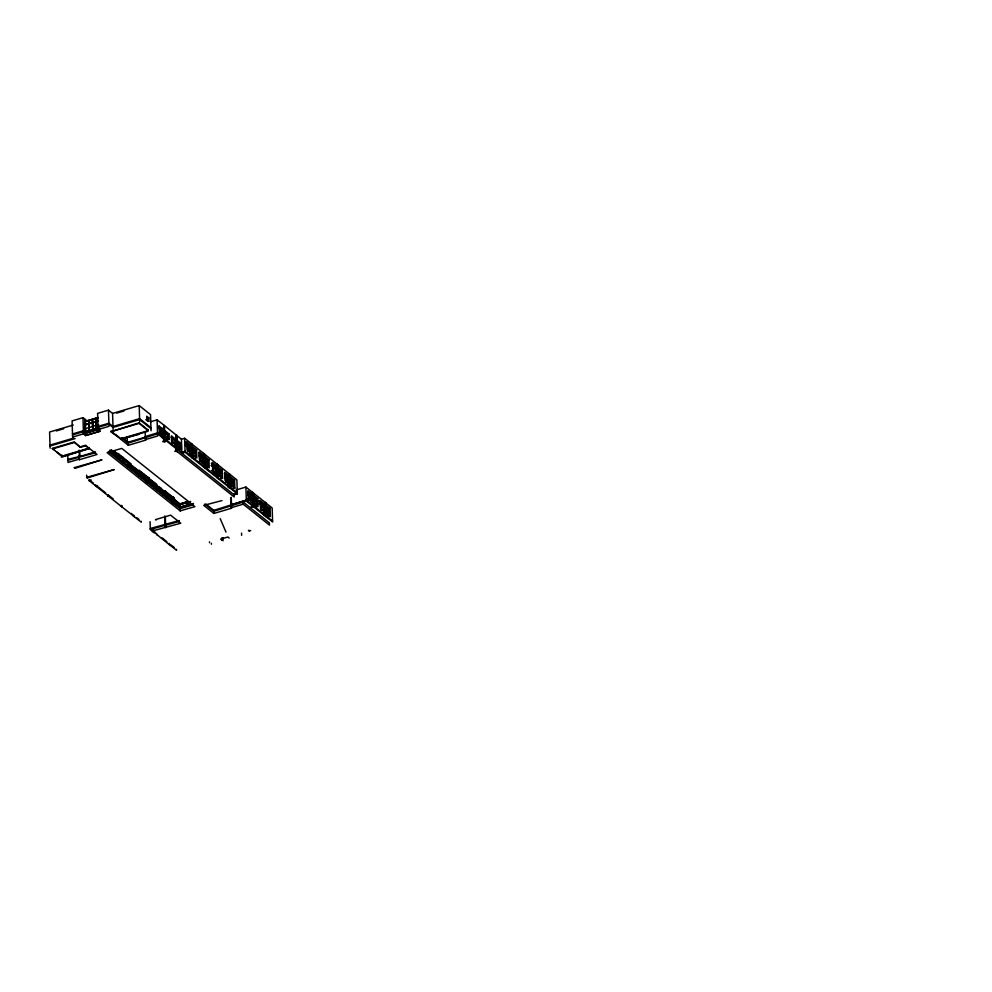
<?xml version="1.0" encoding="UTF-8"?>
<svg xmlns="http://www.w3.org/2000/svg" width="992" height="992" viewBox="0 0 992 992"><rect width="100%" height="100%" fill="white"/><g stroke="black" fill="none" stroke-linecap="round" stroke-linejoin="round"><path stroke-width="1.49" d="M89.094 427.527L92.231 426.597M98.543 424.663L96.67 425.382M147.287 478.404L149.209 478.119L147.324 477.71M121.458 457.349L123.244 457.312L122.611 458.031M146.332 476.916L148.044 477.102L148.18 483.228M147.572 477.66L148.316 477.66L148.453 482.025M186.868 502.634L179.837 504.804L176.266 501.605M187.587 505.573L187.637 501.568L179.676 503.986M87.184 421.03L82.981 417.682L72.094 420.893L72.602 437.063L83.489 433.839L85.647 435.562L100.242 431.247L98.096 429.536L97.588 413.366L108.475 410.155L112.58 413.428L113.088 429.598M98.121 417.52L84.965 421.414L85.411 432.388L98.667 428.482M73.247 425.047L49.6 432.016L50.108 448.186M85.076 421.488L98.233 417.607M112.58 413.428L139.19 405.579L150.536 414.619L151.044 430.776M85.312 421.674L92.182 419.752L92.268 422.518L85.51 424.514L85.424 421.749M98.394 420.707L92.616 422.307L92.529 419.542L98.307 417.954M56.271 430.95L63.649 428.767M116.696 413.118L123.988 410.961M85.647 432.202L85.411 424.799L92.182 422.803L92.764 430.218M98.431 421.067L92.727 422.753L92.963 430.156L92.628 422.666L98.332 420.98M92.913 426.324L96.05 425.394M98.444 424.576L96.41 425.295M85.535 428.569L88.846 427.713M96.41 425.469L98.543 424.849M72.503 433.975L83.39 430.751L85.411 432.388M97.997 426.448L108.884 423.237L112.989 426.51L139.599 418.661L150.945 427.688M72.528 434.88L83.415 431.669L85.572 433.38M98.022 427.354L108.909 424.142L113.026 427.416L139.624 419.566L150.97 428.606M98.543 428.036L85.634 431.842L88.846 430.9M98.654 428.11L96.41 428.656M85.312 432.301L98.555 428.395M99.956 428.891L85.362 433.206L85.647 435.562M50.009 445.098L73.656 438.117M50.034 446.003L75.156 438.588M85.535 435.476L100.142 431.173M145.799 419.69L148.936 421.315L148.825 417.868L147.399 418.289L147.498 421.377M147.436 418.475L147.3 419.79M62.112 455.774L61.256 456.022L52.353 448.409L74.35 441.924L80.451 447.318L85.672 445.78L89.243 448.62L62.893 456.394L56.792 451.943M146.928 430.193L147.721 431.359L120.95 439.258L110.93 431.681L139.078 422.815L147.957 429.883L146.94 430.739L147.957 429.883M52.378 448.954L74.363 442.469L80.451 447.318M110.93 431.681L139.103 423.361L147.982 430.429M150.325 421.848L157.096 419.852L164.511 425.593L164.87 441.8M110.918 431.136L114.365 434.025M80.439 446.772L85.647 445.234L89.243 448.62M159.179 426.114L157.753 426.535L162.341 430.168L163.692 429.697L159.179 426.114L159.352 431.557L169.198 439.394L169.024 433.95L164.511 430.354M164.511 425.593L175.745 434.694L175.894 439.419L174.369 439.94L172.211 438.228L172.36 442.94M64.331 455.415L89.218 448.074M115.444 434.347L120.925 438.712L146.295 431.235M61.454 457.225L89.354 448.372L97.042 454.497L79.36 459.718L78.703 456.171L79.36 459.718M160.084 428.197L160.158 433.231L159.91 428.432M157.864 426.796L162.341 430.168M67.915 459.358L79.906 456.432L79.732 450.628M145.316 436.517L157.505 432.921L181.846 452.315L185.07 451.36L237.299 492.962L234.087 493.904L237.249 492.925M79.273 456.63L95.517 451.831M67.952 460.263L95.492 452.749M169.198 439.394L167.933 439.406L167.772 434.322C163.792 428.618 164.077 439.01 167.822 439.134M165.528 432.698L167.499 434.471L167.648 439.196M78.802 459.259L68.014 462.446L67.778 455.006M145.179 432.165L145.402 439.605L157.604 436.009L157.096 419.852M162.49 434.893L162.167 430.218M138.843 434.384L120.615 439.146L128.303 445.272L145.973 440.051L145.874 436.964L127.36 442.432L127.174 436.616M169.024 433.95L167.598 434.372L167.747 439.456M167.499 434.471L164.213 431.669M110.992 452.216L111.699 452.786L111.612 450.294M111.414 453.071L111.439 450.343M115.295 452.352L112.592 450.554M162.527 438.476L164.089 438.018L164.771 438.712M175.745 434.694L176.7 435.302L177.208 451.472L174.815 451.273L176.427 450.852M114.948 453.133L115.804 452.749L116.002 456.208L115.345 456.394L115.022 452.327M115.047 453.208L112.604 451.1M115.903 453.009C120.627 452.203 120.032 465.794 119.834 456.159M175.621 445.52L176.886 445.52L181.387 449.116L181.226 443.66L176.712 440.076L176.7 435.302M115.816 453.468L119.462 456.729M174.642 439.791L172.1 437.956L172.434 442.816M115.518 454.869L118.556 453.964L122.475 457.089L122.661 462.904M116.349 454.882L118.37 454.286L121.954 457.138M74.326 467.629L101.965 459.829L75.144 468.274L74.326 467.629L75.293 468.236M115.308 455.65L114.688 450.889M164.188 441.105L162.626 441.564L165.007 441.75L164.052 441.142L163.68 424.936M115.233 455.787L111.315 452.674L115.233 455.96M115.717 456.506L115.407 452.612L115.642 456.642M119.263 456.568L115.717 453.381M119.362 456.642L115.543 453.431M120.218 456.444L123.913 459.222L123.963 463.264L124.62 463.078L124.521 459.879L127.856 462.718L128.278 466.699L128.129 462.57L128.328 466.029L124.248 462.966L128.166 466.265M120.23 456.977L123.566 460.003M176.564 435.352L181.437 439.233L184.648 438.29L236.89 479.892L237.324 493.867L234.112 494.822L157.53 433.826L128.228 443.089L121.644 437.844M177.618 442.159L177.593 447.107L180.135 449.116L179.974 444.032L177.618 442.159L177.692 447.194M119.548 459.395L115.63 456.109L119.71 459.16M119.734 459.705L124.025 462.78M119.858 459.99L120.007 456.109M123.64 459.184L123.963 463.264M124.546 460.412L127.881 463.425M181.226 443.66L179.701 444.18L177.543 442.469L177.866 447.144M185.355 442.531L186.781 442.11L191.295 445.693L189.77 446.214L186.533 443.647M123.926 462.52L123.541 459.284M123.851 462.83L120.119 459.482M192.039 444.168L192.485 458.155L218.141 478.59L217.843 464.566M128.836 463.314L132.172 466.153L132.643 469.464M128.848 463.847L132.184 466.86M179.85 448.905L175.72 445.42M87.358 477.995L114.204 469.563L86.527 477.35L87.358 477.995L86.602 475.131M128.179 466.612L136.673 472.862M128.762 466.562L128.625 462.966M190.03 448.706L185.541 445.334M132.172 466.153L132.792 470.295M132.643 466.339L133.077 469.997M133.151 466.736L136.846 469.514L137.194 473.804L137.243 469.836L137.194 473.804M133.164 467.269L136.698 470.456M93.372 483.129L89.057 479.694L89.082 480.599L91.227 479.979M192.485 458.155L185.095 452.265L181.883 453.22L181.437 439.233M193.167 456.01L193.093 450.976L193.353 455.96M186.781 442.11L187.029 450.095L196.862 457.932L196.614 449.934L195.188 450.356L191.865 447.888M132.469 469.687L128.563 466.401M133.04 469.786L136.784 473.122M133.25 469.948L132.482 470.047L132.432 466.004M190.166 453.431L190.117 448.607L185.529 444.974M195.164 452.65L192.113 450.021M195.176 453.009L191.94 450.07M136.598 470.382L132.792 467.17L136.871 470.406M147.374 482.583L147.188 476.768L139.165 470.382L135.768 471.386L130.026 466.81M135.594 471.708L137.838 471.039M136.747 472.738L136.474 469.588M136.747 469.439L136.797 473.482L137.553 473.37L137.454 470.171L141.162 472.948M140.814 473.73L141.658 473.345L141.868 476.805L141.211 476.991L140.876 472.924M140.914 473.804L137.094 470.592L141.174 473.655M141.769 473.606C146.667 472.018 146.37 490.073 145.576 476.644M199.938 456.63L200.099 461.714L199.938 456.63L202.294 458.502M204.166 467.294L203.72 453.319L203.645 455.539L202.12 456.06L198.896 453.493M141.682 474.064L145.316 477.326M141.087 476.383L140.79 473.023M202.194 458.242L199.144 455.613M141.1 476.557L137.181 473.271L141.261 476.334M202.207 458.602L198.958 455.663M141.583 477.102L141.261 473.209L141.509 477.239M145.117 477.164L141.583 473.978M145.799 476.83L145.998 480.289M145.216 477.239L141.41 474.027M146.072 477.04C150.796 476.222 150.201 489.825 150.003 480.19M146.097 477.574L149.432 480.599M205.431 465.769L205.456 460.821L205.53 465.856M203.645 455.539L199.132 451.943L199.392 459.941L209.225 467.778L208.977 459.78L207.452 460.3L204.228 457.734M205.282 461.057L205.704 465.806M156.959 490.222L156.773 484.406L148.354 478.169L155.508 483.86M145.402 479.818L145.365 476.296L145.514 480.426L146.171 480.24M145.402 479.992L141.484 476.706L145.576 479.756M146.072 480.165L149.891 483.377M207.526 462.483L203.397 458.998M149.507 479.781L149.829 483.86L150.486 483.674L150.387 480.475L153.71 483.315C154.95 497.128 153.351 474.808 153.996 486.464M207.539 462.842L203.41 459.37M150.4 481.008L153.735 484.022M107.843 494.822L107.88 495.727L107.843 494.822L108.661 495.467M149.78 483.116L149.408 479.88M149.718 483.426L145.973 480.078M150.387 483.588L154.02 486.861M107.88 495.727L121.173 506.317L121.284 505.362M150.028 484.022L150.176 480.128M154.591 483.65L154.616 487.159M154.69 483.898L158.026 486.75L158.509 490.06M154.715 484.431L158.05 487.456M215.686 469.142L215.661 473.916L213.503 472.204L213.243 467.22L213.677 472.155L215.834 473.866M217.471 477.896L217.025 463.921L216.95 466.141L215.524 466.562L215.76 474.188L217.211 474.126L217.322 477.933M212.201 464.082L215.611 466.6L211.296 463.177M153.921 486.601L150.288 483.513M154.033 487.208L154.69 487.022M158.026 486.75L158.646 490.879M158.497 486.936L158.931 490.594M159.005 487.332C164.759 487.233 162.651 502.423 163.209 490.507M159.018 487.866L162.564 491.052M218.575 471.473L218.922 476.495L218.575 471.473L221.018 473.395M158.336 490.284L154.417 486.998M158.906 490.383L162.638 493.718M159.104 490.544L158.348 490.643L158.298 486.601M220.832 473.085L217.781 470.456M220.931 473.345L217.595 470.506M162.465 490.966L158.646 487.766L162.738 491.003M172.806 502.845L172.62 497.029L164.808 490.804L161.423 491.809L155.682 487.233M163.333 491.3L166.867 494.487M161.237 492.131L164.635 491.127L172.199 497.153L172.372 502.969M162.614 493.334L162.341 490.184M162.539 493.458L154.591 486.948M230.008 474.412L230.442 488.386L237.324 493.867M162.601 490.036L162.75 494.152L163.42 493.966L163.32 490.767L167.016 493.545M121.173 506.317L133.61 516.076L131.328 513.372M167.239 493.917L167.437 497.699M166.668 494.326L167.524 493.942L167.722 497.401L167.065 497.587L166.743 493.52M166.768 494.4L162.961 491.189M167.623 494.202L171.331 496.98L171.38 501.022L172.038 500.836L171.653 497.426M221.278 478.38L220.856 470.803L222.282 470.382L222.53 478.367L221.278 478.38L221.03 470.754L217.657 468.05M225.556 477.202L225.891 482.05M224.502 473.878L227.726 476.458L229.251 475.937L229.326 473.717L229.772 487.692L230.442 488.386M167.536 494.648L171.356 497.86L167.264 494.624M167.028 496.843L166.644 493.607M166.954 496.98L163.035 493.867L166.954 497.153M227.962 483.724L228.086 478.851L224.564 476.061M171.232 496.893L171.157 500.328M172.199 497.153C169.508 496.471 172.844 506.838 171.728 497.29M172.62 497.029L174.232 497.761L174.418 503.576M170.984 497.761L167.437 494.574M171.938 497.637C177.035 497.166 176.353 512.07 175.745 500.662M225.99 481.951L225.544 477.016L227.912 478.9M171.951 498.17L175.286 501.183M230.888 481.442L231.037 486.353L230.876 481.269L233.244 483.141M229.834 478.132L233.058 480.698L234.583 480.178L234.844 488.163L233.579 488.176M171.058 500.253L167.35 497.29L171.269 500.588M171.938 500.762L175.745 503.961M233.132 482.881L230.082 480.252M233.145 483.24L229.896 480.314M228.172 487.246L229.747 486.787M133.449 515.208L134.404 515.815M228.991 487.903L230.566 487.444M175.572 504.023L171.839 500.675M175.758 504.32L176.241 501.072L179.812 504.097L186.57 502.064L186.88 502.808M176.241 504.184L180.197 507.495L180.085 503.911M133.474 516.113L141.31 522.201L141.286 521.296M186.93 501.952L187.575 501.878L187.686 505.66M179.602 504.618L186.595 502.597M190.514 501.444L188.12 502.262M187.773 502.547L190.514 501.63M236.108 489.961L245.904 487.072L272.168 507.978L272.602 521.966L265.943 516.658L265.831 512.852M179.85 507.061L179.75 503.862L179.924 507.482M179.775 507.197L191.481 503.75M179.788 507.371L187.029 505.188M193.304 503.527L187.86 505.238M180.073 507.458L193.415 503.601M193.254 503.899L180.11 507.78L109.554 451.596M186.93 501.778L187.327 505.759L187.215 501.989M193.279 504.816L180.135 508.685L108.388 451.546M252.551 494.338L250.889 494.896L247.653 492.33M256.742 506.974L256.494 498.988L251.98 495.392L253.382 494.983M250.951 497.079L247.901 494.45M250.964 497.438L247.727 494.5M205.914 504.072L213.813 510.359L246.314 500.142L272.577 521.06M230.962 504.73L246.376 500.191M179.292 520.54L150.313 528.476L155.62 532.704M150.09 521.668L150.338 529.393L179.329 521.445M265.943 516.658L246.351 501.047L213.838 511.264L204.811 504.072M254.423 499.993L254.398 504.953M156.091 520.044L155.533 519.597L170.612 515.146L180.767 523.218L153.624 530.621L153.549 528.438M230.702 497.885L231.012 507.78L243.201 504.184L269.452 525.09L269.39 522.908L243.139 502.002L243.201 504.184M221.985 500.588L203.757 505.362L213.9 513.447L231.57 508.226L231.272 497.314M256.283 501.32L252.154 497.835M256.296 501.679L251.98 497.897M258.813 501.034L260.251 500.613L270.084 508.45L270.345 516.448L268.894 516.497L268.832 508.822L269.08 516.448L266.922 514.736M254.572 504.717L254.237 499.869M169.111 544.348L169.086 543.442L168.975 544.385L157.592 535.172C157.12 532.89 153.537 533.956 150.338 529.393M253.754 506.788L251.36 506.602L253.754 506.788L253.307 492.813L253.233 495.033L251.98 495.392M263.326 504.63L264.752 504.209L264.827 501.989L265.273 515.964L265.013 512.194L263.574 512.256L263.326 504.63L259.098 501.245M264.901 504.172L263.227 504.73L258.924 501.295M265.72 504.816L265.658 502.634L266.092 516.621M263.302 506.9L259.172 503.428M261.305 510.272L261.429 505.399L261.479 510.223M266.736 514.6L266.761 509.652L266.91 514.55L268.782 516.237M270.084 508.45L268.559 508.97L265.335 506.404M268.634 511.153L265.571 508.524M263.674 515.53L265.248 515.059M169.768 544.137L169.793 545.042L176.551 550.262L176.526 549.357M229.177 538.098L227.999 536.97L220.683 539.127L222.034 540.206L222.146 537.974L222.964 538.631M187.153 505.808L187.029 501.865M246.896 499.137L248.149 498.778L257.994 506.614L257.746 498.629L247.901 490.78L248.149 498.778M256.494 498.988L257.746 498.629L256.221 499.137L252.985 496.57M251.224 502.423L252.662 502.361M234.112 494.822L234.186 496.992L176.291 450.889L176.055 444.862L174.617 444.924L174.456 439.84L171.083 437.15M191.543 453.691L190.104 453.741L189.856 446.115L185.64 442.742M202.641 463.537L203.893 463.524L204.017 467.344M211.432 470.543L212.697 470.53L222.53 478.367M230.33 484.58L229.065 484.58L231.21 486.117M192.113 446.35L196.614 449.934M208.977 459.78L204.464 456.196L204.402 454.014L204.984 467.951L204.724 464.182M216.95 466.141L212.449 462.545L212.697 470.53M217.769 466.786L222.369 470.444L220.757 470.902L217.533 468.336M229.251 475.937L224.75 472.341L224.998 480.326L234.844 488.163M230.082 476.582L234.583 480.178M185.529 442.469L190.042 446.065M191.989 447.615L195.374 450.306L195.61 457.944M199.02 453.208L202.393 455.911L202.529 463.276M204.34 457.461L207.725 460.152L207.973 467.778M212.325 463.81L215.71 466.5L215.946 474.126M224.626 473.606L228.011 476.309L228.247 483.935L229.512 483.922L229.623 487.742L218.141 478.59M229.958 477.859L233.331 480.55L233.294 486.179M247.777 492.044L251.162 494.748L251.373 501.344M258.999 500.985L263.5 504.568L263.76 512.566M265.447 506.131L268.832 508.822L265.273 506.18M191.803 447.665L195.275 450.418L195.436 457.994M198.834 453.27L202.306 456.01L202.356 463.326M203.323 456.828L207.626 460.251M217.471 468.112L220.943 470.865M224.44 473.655L227.912 476.408M229.772 477.908L233.244 480.649M247.603 492.106L251.063 494.847M252.092 495.665L256.395 499.088L256.556 506.676M185.702 444.912L189.832 448.396L189.77 446.214M211.37 465.36L215.5 468.832L215.425 466.662M224.75 476.011L227.8 478.64L227.726 476.458M211.271 465.459L215.785 469.042L213.243 467.22M258.986 503.477L263.587 507.11L258.9 503.576M265.397 508.574L268.919 511.364L266.588 509.702M192.919 451.025L195.275 452.91M205.27 460.871L207.626 462.743M251.063 497.339L248.905 495.628L249.066 500.526M251.881 497.996L256.395 501.58M148.825 417.868L146.779 416.231L146.878 419.678M175.894 439.419L171.38 435.823L171.554 441.279L176.055 444.862M157.926 426.473L162.44 430.069M175.807 440.894L179.874 444.131L179.949 449.165L177.593 447.293M270.345 516.448L260.499 508.611L260.251 500.613M246.983 498.678C251.956 506.143 247.268 486.824 249.24 500.476M204.402 465.136L206.658 466.934M253.171 503.973L255.428 505.771M159.042 432.512L161.299 434.31M146.94 430.739L147.721 431.359M250.74 530.708L248.409 530.41L249.314 531.129M122.71 437.807L128.204 442.184L128.303 445.272M96.088 421.278L96.001 418.525M96.298 421.699L96.422 429.028M96.112 421.749L96.174 429.214M92.529 419.542L92.715 422.381M92.107 422.815L85.411 424.799M88.896 420.732L88.796 423.547M88.71 420.782L88.982 423.485M96.05 428.767L92.926 429.697M96.249 429.077L96.013 421.674M186.744 501.828L186.781 505.374L186.595 502.783M188.108 504.878L187.823 501.518L187.748 504.978M92.33 429.871L89.193 430.788M89.206 431.148L88.796 423.795L88.958 431.346M122.958 457.944L130.448 463.909L130.584 468.261M139.884 471.423L146.655 476.817L146.791 481.17M112.766 450.504L180.085 504.085M167.152 494.016L167.363 497.835M112.778 451.038L115.32 453.059M163.134 491.139L167.04 494.252M180.296 504.754L175.882 501.493L180.11 504.804M112.617 451.273L115.146 453.294M137.107 470.778L141.013 473.891M180.445 507.135L179.986 503.824L180.197 510.868L194.903 506.627L121.768 448.396L107.173 452.699L180.296 510.942L180.222 508.76M180.271 507.185L180.346 503.899M176.142 504.11L180.197 507.321M110.93 452.885L111.129 450.418M141.1 476.916L141.062 472.862M62.087 455.229L62.893 456.394M52.353 448.409L54.572 450.182M97.303 485.584L95.517 485.882L96.336 486.539L97.501 485.758M97.613 486.514L105.735 492.987M113.324 499.026L108.81 495.43L108.698 496.384M136.66 517.613L138.917 519.411M162.08 537.85L166.83 541.644M171.033 544.992L174.418 547.683M89.082 480.599L108.016 495.69M156.637 534.564L157.455 535.209M168.975 544.385L169.793 545.042M220.199 518.655L225.99 532.109M253.481 503.018L253.605 506.838M252.923 506.143L252.489 492.156L252.786 506.18M250.988 494.797L251.187 501.146M245.904 487.072L246.351 501.047M241.54 533.138L241.614 535.32M233.157 480.599L233.393 488.225M227.825 476.358L228.073 483.984M222.927 537.714L223.026 540.801M221.96 538.024L222.034 540.206M216.64 470.977L216.727 473.519M216.392 468.732L216.541 473.568M213.813 510.359L213.9 513.447M211.395 543.318L211.42 544.236M207.551 460.201L207.65 466.389M209.51 541.818L209.535 542.723M202.591 456.965L202.777 462.78M191.803 457.461L191.369 443.474L191.667 457.498M190.799 450.591L190.886 453.133M190.191 445.668L190.414 452.935M189.993 445.507L190.266 454.224M188.021 451.72L187.761 446.735L187.798 450.591M184.648 438.29L185.095 452.265M180.395 445.631L180.494 448.533M176.886 445.52L177.072 451.509M175.882 434.657L176.39 450.814M174.84 441.204L174.927 444.106M174.592 439.592L174.766 445.396M175.869 500.774L175.981 504.692M175.683 504.457L175.534 500.328L175.472 503.762M172.286 437.906L172.447 442.99M173.129 496.88L173.352 504.147M167.983 435.748L168.082 438.65M165.416 432.438L165.577 437.522M166.916 493.458L167.065 497.587M163.122 432.053L163.196 434.595M164.808 490.804L164.945 495.169M165.342 516.77L165.676 527.67M162.527 429.982L162.601 435.153M162.279 428.358L162.502 435.624M164.759 515.964L165.118 527.223M162.936 490.482L163.06 494.4M158.794 486.998L158.745 490.966M147.585 418.091L147.672 421.315M149.122 478.305L149.259 482.67M148.775 478.032L148.912 482.397M139.19 405.579L139.686 421.749M139.165 470.382L139.351 476.185M132.94 466.401L132.891 470.369M134.267 515.865L134.292 516.77M131.266 468.336L131.13 463.983L123.293 457.734L123.43 462.098M124.322 459.532L124.273 463.5L124.149 459.594M122.103 506.019L122.14 506.924M121.966 506.056L121.991 506.974M119.66 459.829L119.511 455.7L119.437 459.135M118.556 453.964L118.693 458.329M115.196 452.278L115.345 456.394M111.34 450.256L111.34 453.208M110.273 450.207L110.372 453.108M108.475 410.155L108.984 426.324L85.473 433.293L84.915 419.232M109.752 450.256L109.839 453.158M96.447 485.584L96.472 486.489M95.629 484.927L95.654 485.844M88.982 423.745L89.131 431.284M82.981 417.682L83.489 433.839M79.162 450.17L79.348 455.985"/></g></svg>
